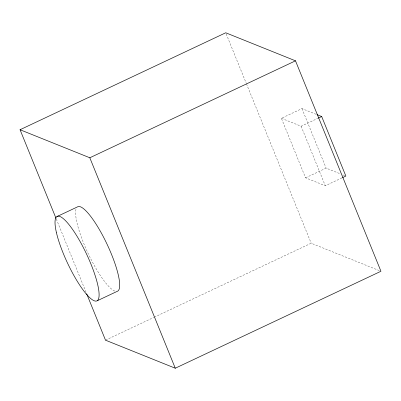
<?xml version="1.0" encoding="UTF-8"?>
<svg xmlns="http://www.w3.org/2000/svg" width="401" height="401" viewBox="0 0 401 401"><rect width="100%" height="100%" fill="white"/><g stroke="black" fill="none" stroke-linecap="round" stroke-linejoin="round"><path stroke-width="0.3" stroke-dasharray="2 1.5" d="M341.968 177.894L325.291 185.753L305.557 177.823L281.387 118.3L301.958 108.606L316.464 114.435M281.387 118.3L301.121 126.23L317.798 118.37M305.557 177.823L326.128 168.129L340.634 173.959M105.503 340.178L153.668 317.477M154.235 317.206L311.186 243.227L379.221 270.575M342.955 174.891L344.7 175.593M301.958 108.606L326.128 168.129M301.121 126.23L325.291 185.753M226.199 33.94L246.209 83.218M246.445 83.799L311.186 243.227M56.305 219.011L85.964 292.058M114.751 291.066A46.681 10.526 64.8 0 1 87.739 252.615A46.681 10.526 64.8 0 1 76.27 208.46"/><path stroke-width="0.6" d="M56.07 218.43L20.05 129.729L225.728 32.782L295.497 60.822L380.95 271.271L175.272 368.218L105.503 340.178L86.671 293.798M20.05 129.729L89.814 157.773L295.497 60.822M56.972 216.56L77.538 206.866A46.681 10.526 64.8 0 1 106.716 243.497A46.681 10.526 64.8 0 1 117.779 291.081L97.212 300.775M318.354 118.11L321.687 116.536L345.857 176.059L342.524 177.633M317.046 114.671L321.687 116.536M89.814 157.773L175.272 368.218M56.461 232.765A46.681 10.526 64.8 0 0 94.185 300.76A46.681 10.526 64.8 0 0 80.631 242.48A46.681 10.526 64.8 0 0 56.461 232.765"/></g></svg>
